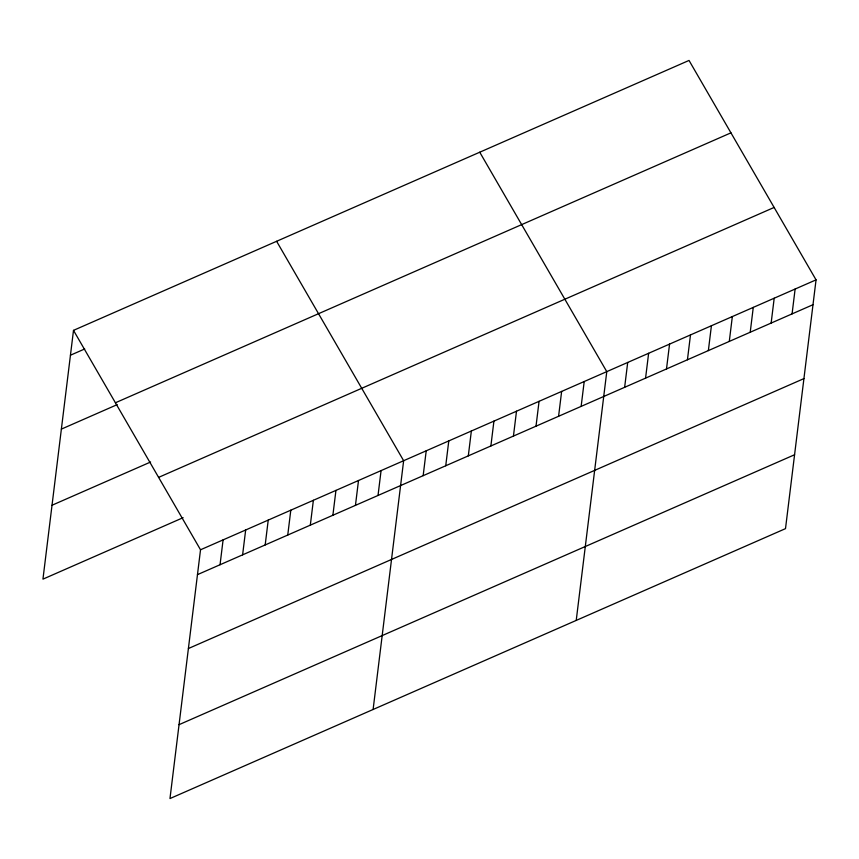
<?xml version="1.0" encoding="UTF-8"?>
<svg xmlns="http://www.w3.org/2000/svg" width="859" height="859" viewBox="0 0 859 859"><rect width="100%" height="100%" fill="white"/><g stroke="black" fill="none" stroke-linecap="round" stroke-linejoin="round"><path stroke-width="1.29" d="M73.498 330.361L200.523 549.781L169.975 798.559L785.502 528.639L816.05 279.862L689.025 60.441L73.498 330.361L42.95 579.138L183.117 517.676M220.044 564.739L223.093 539.892M242.614 554.839L245.663 529.992M265.184 544.95L268.233 520.092M287.754 535.05L290.804 510.192M310.314 525.15L313.374 500.303M332.884 515.25L335.944 490.403M355.454 505.36L358.504 480.503M378.024 495.46L381.074 470.603M373.107 709.491L403.644 460.714L276.619 241.293M423.165 475.661L426.214 450.814M445.735 465.771L448.785 440.914M468.305 455.871L471.355 431.014M490.876 445.971L493.925 421.125M513.446 436.071L516.495 411.225M536.016 426.182L539.065 401.325M558.586 416.282L561.636 391.425M581.146 406.382L584.206 381.536M576.228 620.413L606.776 371.636L479.741 152.215M624.643 387.312L627.704 362.455M645.571 378.132L648.631 353.274M666.498 368.951L669.558 344.105M687.436 359.771L690.486 334.924M708.364 350.601L711.413 325.744M729.291 341.42L732.34 316.563M750.218 332.24L753.268 307.393M771.146 323.059L774.195 298.213M792.073 313.889L795.123 289.032M70.449 355.218L84.697 348.969M115.417 402.774L730.945 132.844M61.376 429.113L117.2 404.632M52.023 505.242L150.615 462.013M158.604 477.379L774.131 207.448M200.523 549.781L816.05 279.862M197.473 574.639L813.001 304.709M188.4 648.534L803.927 378.604M179.048 724.663L794.575 454.744"/></g></svg>
